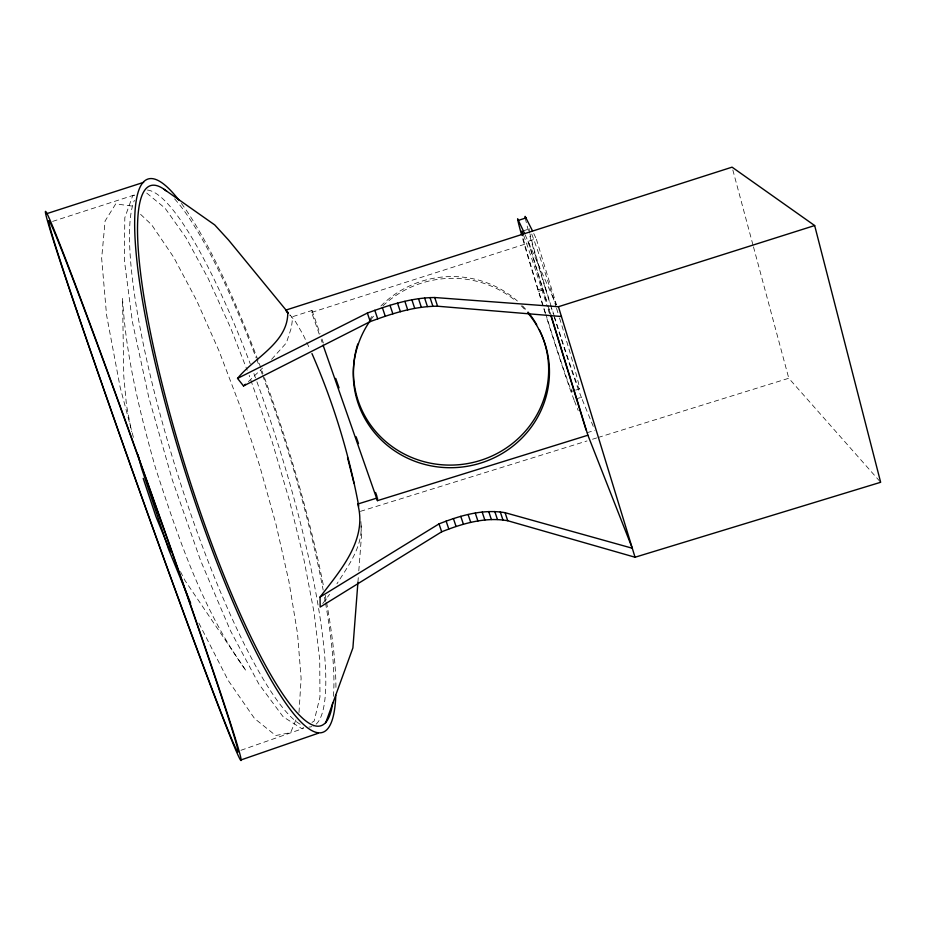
<?xml version="1.0" encoding="UTF-8"?>
<svg xmlns="http://www.w3.org/2000/svg" width="927" height="927" viewBox="0 0 927 927"><rect width="100%" height="100%" fill="white"/><g stroke="black" fill="none" stroke-linecap="round" stroke-linejoin="round"><path stroke-width="0.7" stroke-dasharray="4.63 3.48" d="M360.939 522.735C363.442 545.876 348.552 565.343 336.941 583.801M299.004 712.504L301.113 678.344L297.521 633.57L288.911 581.345L276.037 524.52L259.63 465.644L240.417 407.104L219.131 351.206L196.594 300.394L173.731 257.3L151.68 224.821L139.919 213.697M357.926 582.283L358.355 576.582M358.795 570.87L361.414 536.64L360.893 521.53M319.259 334.218L311.634 312.399L312.005 310.475L291.46 317.046L289.803 315.076M295.922 719.908L290.615 732.666L275.69 735.528L254.519 718.483L228.181 680.418L198.645 622.689M322.735 603.581L329.572 594.323M248.401 381.657L262.515 368.1M271.588 359.375L286.385 342.886L291.356 327.764L292.225 321.148L291.46 317.046M303.708 727.51L301.854 728.657L283.152 716.791L258.784 683.906L230.417 630.615L200.556 560.453L172.318 479.896L148.795 397.428L132.387 321.843L124.38 260.406L124.809 217.741L132.758 195.539L135.388 195.076M311.97 722.411L314.137 721.079L319.966 696.953L319.722 659.653L314.079 612.538L303.766 558.703L289.537 500.916L272.132 441.658L249.166 375.331M240.916 750.291L303.419 728.379M52.596 221.414L135.666 194.577M522.84 230.997L529.108 228.992M525.122 234.763L528.054 241.344L536.235 238.726L556.478 304.879M311.634 312.399L528.761 242.944L556.188 304.705M545.261 313.349L537.961 289.884L545.076 287.625L538.749 266.767A97.242 2.584 72.6 0 1 528.784 232.156M538.425 291.402L545.539 289.131L545.076 287.625M575.644 390.128L579.398 388.958M586.93 432.758L594.856 430.302M360.36 511.368L587.011 440.951M592.538 439.236L596.675 437.938M598.066 437.509L788.784 378.262L880.65 482.283M131.808 206.026L115.701 203.928L105.099 220.997L101.657 258.378L106.559 315.041L120.139 387.185L133.662 438.355M146.733 193.071L165.018 208.123L186.014 237.718L208.308 278.714L230.73 328.146L247.185 370.244M290.024 314.948L295.528 321.657L303.175 334.786L310.197 349.815M180.452 571.611L184.89 580.36L246.2 670.951C202.434 610.302 178.494 538.309 155.481 467.903C139.815 412.445 125.829 356.119 122.538 298.367L123.778 376.177L126.478 405.099L131.507 431.704M581.496 397.753L577.764 387.95A97.242 2.584 72.6 0 1 553.628 315.122M533.755 233.5L536.235 238.726M574.091 400.07L570.464 390.232A97.208 2.121 72.6 0 1 546.524 317.37M593.257 426.397L581.31 397.289L573.906 399.607L578.193 410.534M312.005 310.475L320.07 333.558M321.97 338.992L323.384 343.071M321.171 339.676L322.121 342.411M545.539 289.131L550.232 304.241M550.661 305.609L552.365 311.101A97.242 2.584 72.6 0 0 553.21 313.778M528.761 242.944L547.475 303.813M547.903 305.192L550.453 313.488M528.054 241.344L547.115 303.314M548.807 308.818L550.499 314.334M537.961 289.884L531.6 269.05A97.208 2.121 72.6 0 1 522.11 236.744M732.817 169.954L753.095 245.446M753.477 246.849L788.784 378.262M174.612 198.888A283.21 51.333 72.5 0 1 256.188 357.996M256.698 359.352A283.21 51.333 72.5 0 1 258.737 364.763M260.765 370.209A283.21 51.333 72.5 0 1 262.271 374.311M262.77 375.678A283.21 51.333 72.5 0 1 323.164 590.07M324.508 597.289A283.21 51.333 72.5 0 1 325.273 601.577M325.528 602.99A283.21 51.333 72.5 0 1 333.372 696.71M559.537 318.019A83.963 2.236 72.6 0 1 579.468 388.981A83.963 2.236 72.6 0 1 554.705 317.451M554.276 316.119A83.963 2.236 72.6 0 1 551.785 308.193M551.368 306.872A83.963 2.236 72.6 0 1 530.07 234.218M529.838 233.21A83.963 2.236 72.6 0 1 530.093 230.186M531.716 234.079A83.963 2.236 72.6 0 1 556.096 306.999M556.524 308.367A83.963 2.236 72.6 0 1 559.108 316.64M571.704 389.143A83.94 1.831 72.6 0 1 545.876 314.415M545.458 313.106A83.94 1.831 72.6 0 1 522.666 236.594M523.57 235.331A83.94 1.831 72.6 0 1 547.312 306.779M548.17 309.514A83.94 1.831 72.6 0 1 549.468 313.627M528.355 230.545A97.242 2.584 72.6 0 1 525.342 218.146M369.259 320.232A97.683 94.195 -8.4 0 1 373.372 314.543M380.881 306.014A97.683 94.195 -8.4 0 1 517.405 301.02M522.504 305.875A97.683 94.195 -8.4 0 1 527.162 311.032M370.765 319.885A98.158 94.624 -8.4 0 1 374.184 315.377M382.886 305.922A98.158 94.624 -8.4 0 1 515.899 301.043M521.183 305.783A98.158 94.624 -8.4 0 1 526.026 310.835M311.785 726.629A281.008 52.387 72.5 0 1 308.981 727.035M300.197 724.254A281.008 52.387 72.5 0 1 178.355 476.501A281.008 52.387 72.5 0 1 134.392 200.325M147.474 190.07A281.008 52.387 72.5 0 1 250.278 363.905M253.894 373.535A281.008 52.387 72.5 0 1 256.42 380.429M256.93 381.808A281.008 52.387 72.5 0 1 313.094 726.142M181.425 203.419A290.151 52.63 72.5 0 1 262.955 373.569M264.438 377.625A290.151 52.63 72.5 0 1 323.65 586.861M325.284 595.366A290.151 52.63 72.5 0 1 326.316 600.939M326.559 602.318A290.151 52.63 72.5 0 1 335.922 690.036"/><path stroke-width="1.39" d="M320.058 597.058L439.004 523.894C459.769 515.679 482.608 508.807 505.099 512.689L632.284 548.228L587.903 435.226L377.44 500.661L377.486 497.903L357.706 504.056C367.729 539.885 340.186 570.615 320.058 597.058L320.174 607.058L441.681 531.797C462.422 523.57 485.273 516.721 507.729 520.742L635.041 557.231L880.65 482.283L814.659 225.551L732.063 167.161L285.69 310.151L287.764 313.117C287.729 342.828 253.801 358.112 237.544 378.413L243.5 385.945L370.255 321.576C391.831 313.627 414.357 306.211 437.579 306.223L561.438 316.524M357.926 582.283L352.897 647.903L325.713 722.747M243.5 385.945L245.458 384.23M237.544 378.413L367.37 313.048C388.969 305.11 411.484 297.683 434.728 297.521L558.436 306.721L814.659 225.551M241.31 759.839L318.32 733.222M46.837 213.627L143.65 182.341M164.091 189.317L214.716 224.913L228.552 240.035L288.193 312.712M286.513 311.136L288.158 313.106M532.515 230.893L525.134 216.362A97.242 2.584 72.6 0 0 525.342 218.146M524.543 233.442L517.625 218.784A97.208 2.121 72.6 0 0 521.484 234.485M170.29 551.6L155.979 516.652L143.21 478.378M190.684 603.268L168.702 549.595L141.553 468.205L137.961 454.636M526.327 217.822L518.691 220.267M311.959 353.581C333.361 402.515 348.981 453.627 358.749 506.142M335.725 378.378L339.05 387.892M356.13 436.791L358.506 443.581M375.586 492.48L377.011 496.548M323.071 345.134L377.44 500.661M367.37 313.048L370.255 321.576M439.004 523.894L441.681 531.797M374.798 310.267L377.683 318.784M446.107 521.067L448.784 528.958M390 305.296L392.863 313.824M460.765 516.339L463.419 524.242M382.387 307.671L385.25 316.188M453.396 518.529L456.061 526.432M397.544 303.175L400.394 311.715M468.1 514.52L470.742 522.434M404.879 301.356L407.718 309.908M475.284 513.106L477.915 521.032M418.506 298.703L421.345 307.3M488.738 511.565L491.368 519.537M411.901 299.861L414.74 308.436M482.191 512.11L484.833 520.059M424.578 297.926L427.417 306.547M494.798 511.484L497.428 519.479M434.728 297.521L437.579 306.223M505.099 512.689L507.729 520.742M430.024 297.521L432.863 306.188M500.279 511.855L502.909 519.873M550.881 314.879L587.903 435.226M550.928 315.713L586.084 430.012M558.436 306.721L635.041 557.231M347.532 457.625L354.056 483.43M332.712 702.747A283.21 51.333 72.5 0 1 191.032 484.427A283.21 51.333 72.5 0 1 166.825 191.379M539.282 329.618A97.683 94.195 -8.4 0 1 458.042 464.786A97.683 94.195 -8.4 0 1 357.776 344.033M528.042 312.098A97.683 94.195 -8.4 0 1 536.71 324.751M527.857 312.944A98.158 94.624 -8.4 0 1 519.827 440.128A98.158 94.624 -8.4 0 1 388.019 445.957A98.158 94.624 -8.4 0 1 370.765 319.885M522.411 235.585A83.94 1.831 72.6 0 1 523.152 234.264M335.806 695.262A290.151 52.63 72.5 0 1 186.084 474.636A290.151 52.63 72.5 0 1 179.05 200.29M79.027 317.185A282.086 5.029 70.4 0 0 235.898 748.692A282.086 5.029 70.4 0 0 115.574 394.23A282.086 5.029 70.4 0 0 79.027 317.185M76.617 310.615A291.148 5.191 70.4 0 0 238.795 756.826A291.148 5.191 70.4 0 0 115.215 392.573A291.148 5.191 70.4 0 0 76.617 310.615"/></g></svg>
